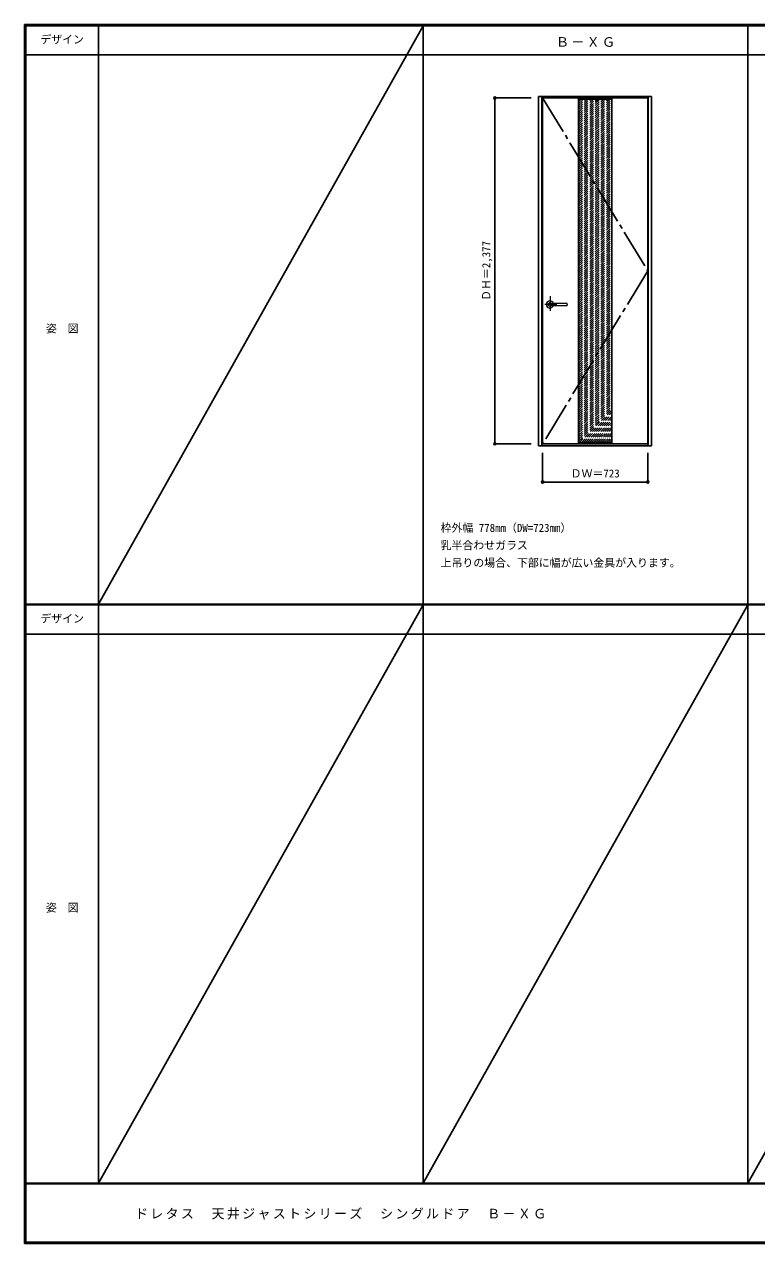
# Model space of a CAD drawing. Units: millimetres, scale not verified. Extents: x -6000 to 5700, y -4307 to 4175.
# Drawn here: x -6000 to -966, y -4205 to 4175 of the extents above; entities that cross this region are included whole.
import ezdxf
from ezdxf.enums import TextEntityAlignment as Align

# ---------------------------------------------------------------- set-up
doc = ezdxf.new("R2010")
doc.units = ezdxf.units.MM
doc.header["$LTSCALE"] = 30
doc.header["$PDMODE"] = 32
doc.header["$PDSIZE"] = 15
for name, pattern in [('CHAIN1', [8, 5, -1, 1, -1]), ('CHAIN2', [12, 9, -1, 1, -1]), ('DASHED1', [1.8, 1.2, -0.6])]:
    doc.linetypes.add(name, pattern=pattern)
for name, color, linetype in [('0-2_扉', 3, 'Continuous'), ('0-3_仕上げ', 7, 'Continuous'), ('0-4_枠', 3, 'Continuous'), ('0-7', 7, 'CHAIN2'), ('0-A_文字', 7, 'Continuous'), ('0-B_寸法', 7, 'Continuous'), ('0-C_ハッチ', 4, 'DASHED1'), ('F-1_枠', 6, 'Continuous'), ('F-A_文字', 7, 'Continuous')]:
    doc.layers.add(name, color=color, linetype=linetype)
doc.layers.add('0-5_レバー', color=7, linetype='Continuous', lineweight=18)
doc.styles.add('ＭＳ ゴシック', font='')
doc.styles.get('ＭＳ ゴシック').set_extended_font_data('MS Gothic')

msp = doc.modelspace()

# ---------------------------------------------------------------- linework, layer by layer
at = {"layer": '0-2_扉'}
for p, q in [((-2436.8, 3669.25), (-1713.8, 3669.25)), ((-2436.8, 1292.25), (-2436.8, 3669.25)), ((-1713.8, 1292.25), (-1713.8, 3669.25)), ((-2436.8, 1292.25), (-1713.8, 1292.25))]:
    msp.add_line(p, q, dxfattribs=at)
at = {"layer": '0-3_仕上げ', "color": 3}
for p, q in [((-2189.3, 3669.25), (-2189.3, 1292.25)), ((-1961.3, 3669.25), (-1961.3, 1292.25))]:
    msp.add_line(p, q, dxfattribs=at)
at = {"layer": '0-3_仕上げ'}
for p, q in [((-2189.3, 3661.25), (-1961.3, 3661.25)), ((-2189.3, 1300.25), (-1961.3, 1300.25))]:
    msp.add_line(p, q, dxfattribs=at)
at = {"layer": '0-4_枠'}
for p, q in [((-2465.8, 1279.25), (-2465.8, 3679.25)), ((-2465.8, 3679.25), (-1687.8, 3679.25)), ((-2441.8, 1279.25), (-2441.8, 3679.25)), ((-1711.8, 1279.25), (-1711.8, 3679.25)), ((-1687.8, 1279.25), (-1687.8, 3679.25)), ((-2465.8, 1279.25), (-1687.8, 1279.25))]:
    msp.add_line(p, q, dxfattribs=at)
at = {"layer": '0-5_レバー', "color": 4, "linetype": 'CHAIN1'}
for p, q in [((-2386.3, 2306.21), (-2386.3, 2206.36)), ((-2339.5, 2249.75), (-2422.52, 2249.75))]:
    msp.add_line(p, q, dxfattribs=at)
at = {"layer": '0-5_レバー'}
for q in [(-2269.3, 2255.24), (-2269.3, 2244.25)]:
    msp.add_line((-2269.3, 2249.75), q, dxfattribs=at)
for points in [[(-2376.34, 2256.74), (-2377.11, 2257.53), (-2379.08, 2258.9), (-2381.32, 2259.91), (-2383.76, 2260.54), (-2386.3, 2260.75), (-2388.84, 2260.54), (-2391.27, 2259.91), (-2393.52, 2258.9), (-2395.49, 2257.53), (-2397.11, 2255.86), (-2398.31, 2253.96), (-2399.05, 2251.9), (-2399.3, 2249.75), (-2399.05, 2247.6), (-2398.31, 2245.54), (-2397.11, 2243.64), (-2395.49, 2241.97), (-2393.52, 2240.6), (-2391.27, 2239.59), (-2388.84, 2238.96), (-2386.3, 2238.75), (-2383.76, 2238.96), (-2381.32, 2239.59), (-2379.08, 2240.6), (-2377.11, 2241.97), (-2376.34, 2242.76)], [(-2270.8, 2256.75), (-2280.53, 2256.75), (-2290.71, 2256.75), (-2300.31, 2256.75), (-2309.3, 2256.75), (-2317.71, 2256.75), (-2325.52, 2256.75), (-2332.34, 2256.75), (-2338.64, 2256.75), (-2344.4, 2256.75), (-2349.65, 2256.75), (-2354.44, 2256.75), (-2359.09, 2256.75), (-2363.3, 2256.75), (-2367.05, 2256.75), (-2369.05, 2256.75), (-2370.9, 2256.75), (-2372.91, 2256.74), (-2375.32, 2256.74), (-2376.81, 2256.74), (-2378.35, 2256.74), (-2379.87, 2256.74), (-2380.97, 2256.74), (-2381.43, 2256.74), (-2381.43, 2256.73)], [(-2381.28, 2242.76), (-2381.15, 2242.76), (-2380.71, 2242.76), (-2379.98, 2242.76), (-2378.97, 2242.76), (-2377.71, 2242.76), (-2376.36, 2242.76), (-2373.5, 2242.76), (-2370.52, 2242.75), (-2367.5, 2242.75), (-2364.46, 2242.75), (-2361.39, 2242.75), (-2358.31, 2242.75), (-2354.31, 2242.75), (-2349.9, 2242.75), (-2344.93, 2242.75), (-2339.4, 2242.75), (-2333.31, 2242.75), (-2326.66, 2242.75), (-2319.45, 2242.75), (-2310.86, 2242.75), (-2301.6, 2242.75), (-2291.66, 2242.75), (-2281.05, 2242.75), (-2270.8, 2242.75)], [(-2270.8, 2256.75), (-2279.87, 2256.75), (-2280.28, 2256.75)]]:
    msp.add_lwpolyline(points, dxfattribs=at)
for centre, radius, start, end in [((-2386.3, 2249.75), 24.55, 16.59952, 343.36736), ((-2270.8, 2255.25), 1.5, 0.00847, 89.9163), ((-2270.8, 2255.25), 1.5, 360, 90.17419), ((-2270.8, 2244.25), 1.5, 270.16419, 0), ((-2270.8, 2244.25), 1.5, 269.91059, 359.99153)]:
    msp.add_arc(centre, radius, start, end, dxfattribs=at)
at = {"layer": '0-7'}
msp.add_lwpolyline([(-2436.8, 3669.25), (-1713.8, 2480.75), (-2436.8, 1292.25)], dxfattribs=at)
at = {"layer": '0-B_寸法', "color": 4}
for p, q in [((-2765.8, 3669.25), (-2515.8, 3669.25)), ((-2765.8, 3669.25), (-2765.8, 1292.25)), ((-2765.8, 1292.25), (-2515.8, 1292.25)), ((-2436.8, 1029.25), (-2436.8, 1229.25)), ((-1713.8, 1029.25), (-1713.8, 1229.25)), ((-2436.8, 1029.25), (-1713.8, 1029.25))]:
    msp.add_line(p, q, dxfattribs=at)
at = {"layer": '0-B_寸法'}
for p in [(-2765.8, 3669.25), (-2765.8, 1292.25), (-2436.8, 1029.25), (-1713.8, 1029.25)]:
    msp.add_point(p, dxfattribs=at)
at = {"layer": '0-C_ハッチ'}
for p, q in [((-2189.3, 3657.62), (-2185.67, 3661.25)), ((-2189.3, 3643.48), (-2171.53, 3661.25)), ((-2189.3, 3629.33), (-2157.38, 3661.25)), ((-2189.3, 3615.19), (-2143.24, 3661.25)), ((-2189.3, 3601.05), (-2129.1, 3661.25)), ((-2189.3, 3586.91), (-2114.96, 3661.25)), ((-2189.3, 3572.77), (-2100.82, 3661.25)), ((-2189.3, 3558.62), (-2086.67, 3661.25)), ((-2189.3, 3544.48), (-2072.53, 3661.25)), ((-2189.3, 3530.34), (-2058.39, 3661.25)), ((-2189.3, 3516.2), (-2044.25, 3661.25)), ((-2189.3, 3502.06), (-2030.1, 3661.25)), ((-2189.3, 3487.91), (-2015.96, 3661.25)), ((-2189.3, 3473.77), (-2001.82, 3661.25)), ((-2189.3, 3459.63), (-1987.68, 3661.25)), ((-2189.3, 3445.49), (-1973.54, 3661.25)), ((-2189.3, 3431.34), (-1961.3, 3659.34)), ((-2189.3, 3417.2), (-1961.3, 3645.2)), ((-2189.3, 3403.06), (-1961.3, 3631.06)), ((-2189.3, 3388.92), (-1961.3, 3616.92)), ((-2189.3, 3374.78), (-1961.3, 3602.78)), ((-2189.3, 3360.63), (-1961.3, 3588.63)), ((-2189.3, 3346.49), (-1961.3, 3574.49)), ((-2189.3, 3332.35), (-1961.3, 3560.35)), ((-2189.3, 3318.21), (-1961.3, 3546.21)), ((-2189.3, 3304.07), (-1961.3, 3532.07)), ((-2189.3, 3289.92), (-1961.3, 3517.92)), ((-2189.3, 3275.78), (-1961.3, 3503.78)), ((-2189.3, 3261.64), (-1961.3, 3489.64)), ((-2189.3, 3247.5), (-1961.3, 3475.5)), ((-2189.3, 3233.35), (-1961.3, 3461.35)), ((-2189.3, 3219.21), (-1961.3, 3447.21)), ((-2189.3, 3205.07), (-1961.3, 3433.07)), ((-2189.3, 3190.93), (-1961.3, 3418.93)), ((-2189.3, 3176.79), (-1961.3, 3404.79)), ((-2189.3, 3162.64), (-1961.3, 3390.64)), ((-2189.3, 3148.5), (-1961.3, 3376.5)), ((-2189.3, 3134.36), (-1961.3, 3362.36)), ((-2189.3, 3120.22), (-1961.3, 3348.22)), ((-2189.3, 3106.08), (-1961.3, 3334.08)), ((-2189.3, 3091.93), (-1961.3, 3319.93)), ((-2189.3, 3077.79), (-1961.3, 3305.79)), ((-2189.3, 3063.65), (-1961.3, 3291.65)), ((-2189.3, 3049.51), (-1961.3, 3277.51)), ((-2189.3, 3035.36), (-1961.3, 3263.36)), ((-2189.3, 3021.22), (-1961.3, 3249.22)), ((-2189.3, 3007.08), (-1961.3, 3235.08)), ((-2189.3, 2992.94), (-1961.3, 3220.94)), ((-2189.3, 2978.8), (-1961.3, 3206.8)), ((-2189.3, 2964.65), (-1961.3, 3192.65)), ((-2189.3, 2950.51), (-1961.3, 3178.51)), ((-2189.3, 2936.37), (-1961.3, 3164.37)), ((-2189.3, 2922.23), (-1961.3, 3150.23)), ((-2189.3, 2908.09), (-1961.3, 3136.09)), ((-2189.3, 2893.94), (-1961.3, 3121.94)), ((-2189.3, 2879.8), (-1961.3, 3107.8)), ((-2189.3, 2865.66), (-1961.3, 3093.66)), ((-2189.3, 2851.52), (-1961.3, 3079.52)), ((-2189.3, 2837.37), (-1961.3, 3065.37)), ((-2189.3, 2823.23), (-1961.3, 3051.23)), ((-2189.3, 2809.09), (-1961.3, 3037.09)), ((-2189.3, 2794.95), (-1961.3, 3022.95)), ((-2189.3, 2780.81), (-1961.3, 3008.81)), ((-2189.3, 2766.66), (-1961.3, 2994.66)), ((-2189.3, 2752.52), (-1961.3, 2980.52)), ((-2189.3, 2738.38), (-1961.3, 2966.38)), ((-2189.3, 2724.24), (-1961.3, 2952.24)), ((-2189.3, 2710.1), (-1961.3, 2938.1)), ((-2189.3, 2695.95), (-1961.3, 2923.95)), ((-2189.3, 2681.81), (-1961.3, 2909.81)), ((-2189.3, 2667.67), (-1961.3, 2895.67)), ((-2189.3, 2653.53), (-1961.3, 2881.53)), ((-2189.3, 2639.38), (-1961.3, 2867.38)), ((-2189.3, 2625.24), (-1961.3, 2853.24)), ((-2189.3, 2611.1), (-1961.3, 2839.1)), ((-2189.3, 2596.96), (-1961.3, 2824.96)), ((-2189.3, 2582.82), (-1961.3, 2810.82)), ((-2189.3, 2568.67), (-1961.3, 2796.67)), ((-2189.3, 2554.53), (-1961.3, 2782.53)), ((-2189.3, 2540.39), (-1961.3, 2768.39)), ((-2189.3, 2526.25), (-1961.3, 2754.25)), ((-2189.3, 2512.11), (-1961.3, 2740.11)), ((-2189.3, 2497.96), (-1961.3, 2725.96)), ((-2189.3, 2483.82), (-1961.3, 2711.82)), ((-2189.3, 2469.68), (-1961.3, 2697.68)), ((-2189.3, 2455.54), (-1961.3, 2683.54)), ((-2189.3, 2441.39), (-1961.3, 2669.39)), ((-2189.3, 2427.25), (-1961.3, 2655.25)), ((-2189.3, 2413.11), (-1961.3, 2641.11)), ((-2189.3, 2398.97), (-1961.3, 2626.97)), ((-2189.3, 2384.83), (-1961.3, 2612.83)), ((-2189.3, 2370.68), (-1961.3, 2598.68)), ((-2189.3, 2356.54), (-1961.3, 2584.54)), ((-2189.3, 2342.4), (-1961.3, 2570.4)), ((-2189.3, 2328.26), (-1961.3, 2556.26)), ((-2189.3, 2314.12), (-1961.3, 2542.12)), ((-2189.3, 2299.97), (-1961.3, 2527.97)), ((-2189.3, 2285.83), (-1961.3, 2513.83)), ((-2189.3, 2271.69), (-1961.3, 2499.69)), ((-2189.3, 2257.55), (-1961.3, 2485.55)), ((-2189.3, 2243.41), (-1961.3, 2471.41)), ((-2189.3, 2229.26), (-1961.3, 2457.26)), ((-2189.3, 2215.12), (-1961.3, 2443.12)), ((-2189.3, 2200.98), (-1961.3, 2428.98)), ((-2189.3, 2186.84), (-1961.3, 2414.84)), ((-2189.3, 2172.69), (-1961.3, 2400.69)), ((-2189.3, 2158.55), (-1961.3, 2386.55)), ((-2189.3, 2144.41), (-1961.3, 2372.41)), ((-2189.3, 2130.27), (-1961.3, 2358.27)), ((-2189.3, 2116.13), (-1961.3, 2344.13)), ((-2189.3, 2101.98), (-1961.3, 2329.98)), ((-2189.3, 2087.84), (-1961.3, 2315.84)), ((-2189.3, 2073.7), (-1961.3, 2301.7)), ((-2189.3, 2059.56), (-1961.3, 2287.56)), ((-2189.3, 2045.42), (-1961.3, 2273.42)), ((-2189.3, 2031.27), (-1961.3, 2259.27)), ((-2189.3, 2017.13), (-1961.3, 2245.13)), ((-2189.3, 2002.99), (-1961.3, 2230.99)), ((-2189.3, 1988.85), (-1961.3, 2216.85)), ((-2189.3, 1974.7), (-1961.3, 2202.7)), ((-2189.3, 1960.56), (-1961.3, 2188.56)), ((-2189.3, 1946.42), (-1961.3, 2174.42)), ((-2189.3, 1932.28), (-1961.3, 2160.28)), ((-2189.3, 1918.14), (-1961.3, 2146.14)), ((-2189.3, 1903.99), (-1961.3, 2131.99)), ((-2189.3, 1889.85), (-1961.3, 2117.85)), ((-2189.3, 1875.71), (-1961.3, 2103.71)), ((-2189.3, 1861.57), (-1961.3, 2089.57)), ((-2189.3, 1847.43), (-1961.3, 2075.43)), ((-2189.3, 1833.28), (-1961.3, 2061.28)), ((-2189.3, 1819.14), (-1961.3, 2047.14)), ((-2189.3, 1805), (-1961.3, 2033)), ((-2189.3, 1790.86), (-1961.3, 2018.86)), ((-2189.3, 1776.71), (-1961.3, 2004.71)), ((-2189.3, 1762.57), (-1961.3, 1990.57)), ((-2189.3, 1748.43), (-1961.3, 1976.43)), ((-2189.3, 1734.29), (-1961.3, 1962.29)), ((-2189.3, 1720.15), (-1961.3, 1948.15)), ((-2189.3, 1706), (-1961.3, 1934)), ((-2189.3, 1691.86), (-1961.3, 1919.86)), ((-2189.3, 1677.72), (-1961.3, 1905.72)), ((-2189.3, 1663.58), (-1961.3, 1891.58)), ((-2189.3, 1649.44), (-1961.3, 1877.44)), ((-2189.3, 1635.29), (-1961.3, 1863.29)), ((-2189.3, 1621.15), (-1961.3, 1849.15)), ((-2189.3, 1607.01), (-1961.3, 1835.01)), ((-2189.3, 1592.87), (-1961.3, 1820.87)), ((-2189.3, 1578.72), (-1961.3, 1806.72)), ((-2189.3, 1564.58), (-1961.3, 1792.58)), ((-2189.3, 1550.44), (-1961.3, 1778.44)), ((-2189.3, 1536.3), (-1961.3, 1764.3)), ((-2189.3, 1522.16), (-1961.3, 1750.16)), ((-2189.3, 1508.01), (-1961.3, 1736.01)), ((-2189.3, 1493.87), (-1961.3, 1721.87)), ((-2189.3, 1479.73), (-1961.3, 1707.73)), ((-2189.3, 1465.59), (-1961.3, 1693.59)), ((-2189.3, 1451.45), (-1961.3, 1679.45)), ((-2189.3, 1437.3), (-1961.3, 1665.3)), ((-2189.3, 1423.16), (-1961.3, 1651.16)), ((-2189.3, 1409.02), (-1961.3, 1637.02)), ((-2189.3, 1394.88), (-1961.3, 1622.88)), ((-2189.3, 1380.73), (-1961.3, 1608.73)), ((-2189.3, 1366.59), (-1961.3, 1594.59)), ((-2189.3, 1352.45), (-1961.3, 1580.45)), ((-2189.3, 1338.31), (-1961.3, 1566.31)), ((-2189.3, 1324.17), (-1961.3, 1552.17)), ((-2189.3, 1310.02), (-1961.3, 1538.02)), ((-2184.93, 1300.25), (-1961.3, 1523.88)), ((-2170.79, 1300.25), (-1961.3, 1509.74)), ((-2156.65, 1300.25), (-1961.3, 1495.6)), ((-2142.51, 1300.25), (-1961.3, 1481.46)), ((-2128.36, 1300.25), (-1961.3, 1467.31)), ((-2114.22, 1300.25), (-1961.3, 1453.17)), ((-2100.08, 1300.25), (-1961.3, 1439.03)), ((-2085.94, 1300.25), (-1961.3, 1424.89)), ((-2071.79, 1300.25), (-1961.3, 1410.74)), ((-2057.65, 1300.25), (-1961.3, 1396.6)), ((-2043.51, 1300.25), (-1961.3, 1382.46)), ((-2029.37, 1300.25), (-1961.3, 1368.32)), ((-2015.23, 1300.25), (-1961.3, 1354.18)), ((-2001.08, 1300.25), (-1961.3, 1340.03)), ((-1986.94, 1300.25), (-1961.3, 1325.89)), ((-1972.8, 1300.25), (-1961.3, 1311.75))]:
    msp.add_line(p, q, dxfattribs=at)
at = {"layer": 'F-1_枠'}
for p, q in [((-6000, 4175), (5700, 4175)), ((-6000, 4175), (-6000, -4205)), ((-6000, 4170), (5700, 4170)), ((-6000, 4165), (5700, 4165)), ((-5995, 4175), (-5995, -4205)), ((-5990, 4175), (-5990, -4205)), ((-5490, 4175), (-5490, -3790)), ((-3258.4, 4175), (-3258.4, -3790)), ((-1026.8, 4175), (-1026.8, -3790)), ((-6000, 3965), (5700, 3965)), ((-6000, 190.5), (5700, 190.5)), ((-6000, 187.5), (5700, 187.5)), ((-6000, 184.5), (5700, 184.5)), ((-6000, -15.5), (5700, -15.5)), ((5700, -3790), (-6000, -3790)), ((5700, -3795), (-6000, -3795)), ((5700, -4195), (-6000, -4195)), ((5700, -4200), (-6000, -4200)), ((5700, -4205), (-6000, -4205))]:
    msp.add_line(p, q, dxfattribs=at)
at = {"layer": 'F-A_文字'}
for p, q in [((-5490, 190.5), (-3258.4, 4165)), ((-5490, -3790), (-3258.4, 184.5)), ((-3258.4, -3790), (-1026.8, 184.5)), ((-1026.8, -3790), (1204.8, 184.5))]:
    msp.add_line(p, q, dxfattribs=at)

# ---------------------------------------------------------------- texts
at = {"layer": '0-A_文字', "style": 'ＭＳ ゴシック'}
for s, p in [('枠外幅 778mm（DW=723mm）', (-3138.4, 670.5)), ('乳半合わせガラス', (-3138.4, 550.5)), ('上吊りの場合、下部に幅が広い金具が入ります。', (-3138.4, 430.5))]:
    msp.add_text(s, height=54.99, dxfattribs=at).set_placement(p, align=Align.BOTTOM_LEFT)
at = {"layer": '0-A_文字', "insert": (-2345.1, 4020), "char_height": 65.98, "attachment_point": 7, "style": 'ＭＳ ゴシック'}
msp.add_mtext('\\T1.17;Ｂ－ＸＧ', dxfattribs=at)
at = {"layer": '0-B_寸法', "style": 'ＭＳ ゴシック'}
msp.add_text('ＤＨ＝2,377', height=54.99, rotation=90, dxfattribs=at).set_placement((-2780.8, 2274.5), align=Align.BOTTOM_LEFT)
msp.add_text('ＤＷ＝723', height=54.99, dxfattribs=at).set_placement((-2244.55, 1044.25), align=Align.BOTTOM_LEFT)
at = {"layer": 'F-A_文字', "style": 'ＭＳ ゴシック'}
for s, p in [('デザイン', (-5890, 4027.5)), ('姿\u3000図', (-5852.5, 2040.25)), ('デザイン', (-5890, 47)), ('姿\u3000図', (-5852.5, -1940.25))]:
    msp.add_text(s, height=54.99, dxfattribs=at).set_placement(p, align=Align.BOTTOM_LEFT)
at = {"layer": 'F-A_文字', "insert": (-5240, -4040), "char_height": 65.98, "attachment_point": 7, "style": 'ＭＳ ゴシック'}
msp.add_mtext('\\T1.17;ドレタス\u3000天井ジャストシリーズ\u3000シングルドア\u3000Ｂ－ＸＧ', dxfattribs=at)

doc.saveas('drawing.dxf')
